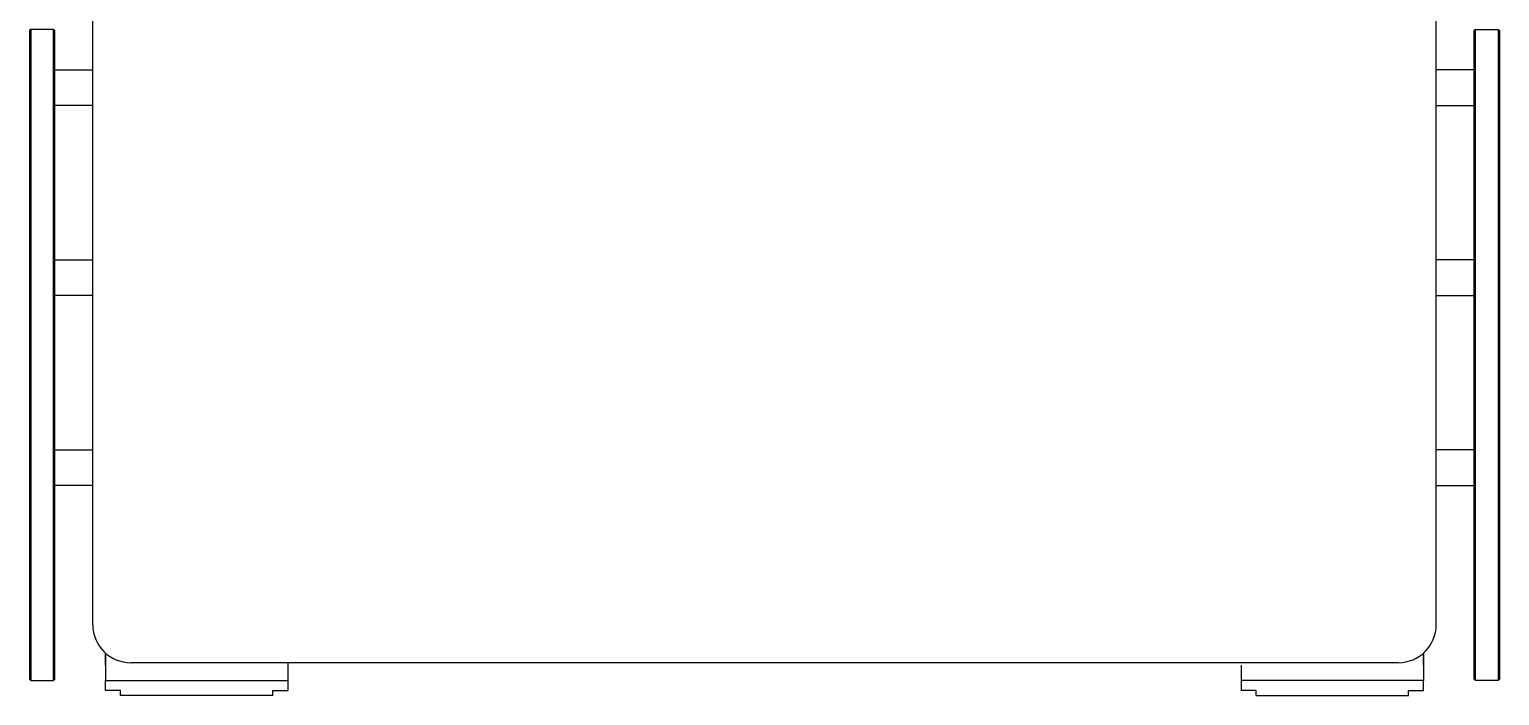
# Model space of a CAD drawing. Extents: x 3485972 to 3601240, y -673889 to -591207.
# Drawn here: x 3498595 to 3499361, y -608272 to -607924 of the extents above; entities that cross this region are included whole.
import ezdxf

# ---------------------------------------------------------------- set-up
doc = ezdxf.new("R2010")
doc.units = 0
doc.header["$LTSCALE"] = 6
doc.header["$MEASUREMENT"] = 0
doc.layers.add('medical equipment', color=4, linetype='CONTINUOUS')

msp = doc.modelspace()

# ---------------------------------------------------------------- linework, layer by layer
at = {"layer": 'medical equipment'}
for p, q in [((3498628.22, -608234.7), (3498628.22, -607911.3)), ((3499327.82, -608234.7), (3499327.82, -607911.3)), ((3498595.88, -607924.5), (3498595.22, -607925.16)), ((3498595.22, -607925.16), (3498595.22, -608263.08)), ((3498595.88, -607924.5), (3498595.88, -608263.74)), ((3498607.76, -607924.5), (3498595.88, -607924.5)), ((3498607.76, -608263.74), (3498607.76, -607924.5)), ((3498607.76, -607924.5), (3498608.42, -607925.16)), ((3498608.42, -608263.08), (3498608.42, -607925.16)), ((3499348.28, -607924.5), (3499347.62, -607925.16)), ((3499347.62, -608263.08), (3499347.62, -607925.16)), ((3499348.28, -607924.5), (3499360.16, -607924.5)), ((3499348.28, -608263.74), (3499348.28, -607924.5)), ((3499360.16, -607924.5), (3499360.16, -608263.74)), ((3499360.16, -607924.5), (3499360.82, -607925.16)), ((3499360.82, -607925.16), (3499360.82, -608263.08)), ((3498608.42, -607945.61), (3498628.22, -607945.61)), ((3498608.42, -607964.09), (3498608.42, -607945.61)), ((3499347.62, -607945.61), (3499327.82, -607945.61)), ((3499347.62, -607964.09), (3499347.62, -607945.61)), ((3498628.22, -607964.09), (3498608.42, -607964.09)), ((3499327.82, -607964.09), (3499347.62, -607964.09)), ((3498608.42, -608044.62), (3498628.22, -608044.62)), ((3498608.42, -608063.1), (3498608.42, -608044.62)), ((3499347.62, -608044.62), (3499327.82, -608044.62)), ((3499347.62, -608063.1), (3499347.62, -608044.62)), ((3498628.22, -608063.1), (3498608.42, -608063.1)), ((3499327.82, -608063.1), (3499347.62, -608063.1)), ((3498608.42, -608143.62), (3498628.22, -608143.62)), ((3498608.42, -608162.1), (3498608.42, -608143.62)), ((3499347.62, -608143.62), (3499327.82, -608143.62)), ((3499347.62, -608162.1), (3499347.62, -608143.62)), ((3498628.22, -608162.1), (3498608.42, -608162.1)), ((3499327.82, -608162.1), (3499347.62, -608162.1)), ((3498634.82, -608255.82), (3498634.82, -608249.46)), ((3498634.82, -608249.46), (3498634.82, -608263.74)), ((3499308.02, -608254.5), (3498648.02, -608254.5)), ((3498729.86, -608254.5), (3498729.86, -608263.74)), ((3499321.22, -608255.82), (3499321.22, -608249.46)), ((3499321.22, -608249.46), (3499321.22, -608263.74)), ((3498634.82, -608255.82), (3498634.82, -608263.74)), ((3499226.18, -608255.82), (3499226.18, -608263.74)), ((3499321.22, -608255.82), (3499321.22, -608263.74)), ((3498595.88, -608263.74), (3498595.22, -608263.08)), ((3498595.88, -608263.74), (3498607.76, -608263.74)), ((3498608.42, -608263.08), (3498607.76, -608263.74)), ((3498634.82, -608263.74), (3498729.86, -608263.74)), ((3498634.82, -608269.02), (3498634.82, -608263.74)), ((3498642.74, -608269.02), (3498634.82, -608269.02)), ((3498642.74, -608271.66), (3498642.74, -608269.02)), ((3498721.94, -608271.66), (3498721.94, -608269.02)), ((3498721.94, -608269.02), (3498729.86, -608269.02)), ((3498729.86, -608263.74), (3498729.86, -608269.02)), ((3499226.18, -608263.74), (3499226.18, -608269.02)), ((3499321.22, -608263.74), (3499226.18, -608263.74)), ((3499234.1, -608269.02), (3499226.18, -608269.02)), ((3499234.1, -608271.66), (3499234.1, -608269.02)), ((3499313.3, -608271.66), (3499313.3, -608269.02)), ((3499313.3, -608269.02), (3499321.22, -608269.02)), ((3499321.22, -608269.02), (3499321.22, -608263.74)), ((3499347.62, -608263.08), (3499348.28, -608263.74)), ((3499360.16, -608263.74), (3499348.28, -608263.74)), ((3499360.16, -608263.74), (3499360.82, -608263.08)), ((3498721.94, -608271.66), (3498642.74, -608271.66)), ((3499234.1, -608271.66), (3499313.3, -608271.66))]:
    msp.add_line(p, q, dxfattribs=at)
for centre, start, end in [((3498648.02, -608234.7), 180, 270), ((3499308.02, -608234.7), 270, 0)]:
    msp.add_arc(centre, 19.8, start, end, dxfattribs=at)

doc.saveas('drawing.dxf')
